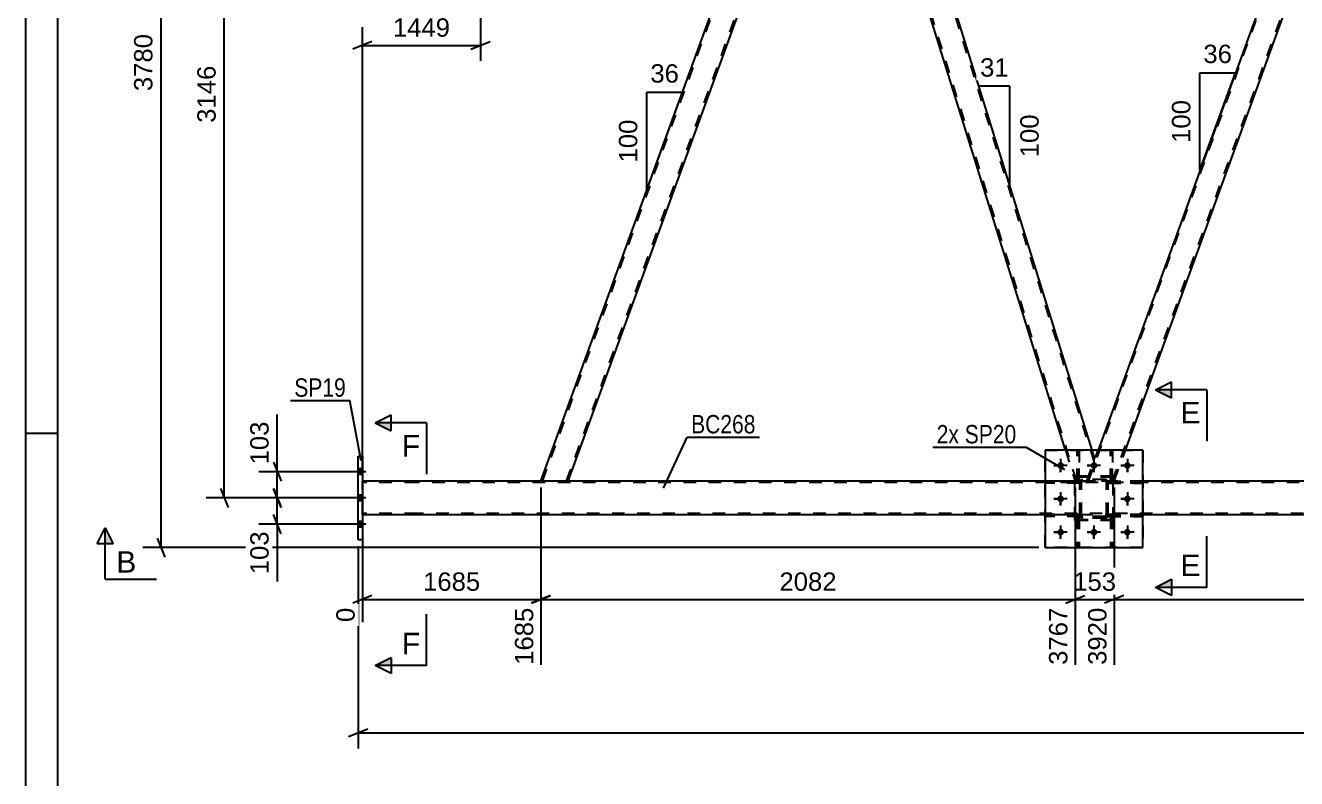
# Model space of a CAD drawing. Header units: millimetres. Extents: x -111 to 730, y -414 to 180.
# Drawn here: x -110.5 to 87.7, y -169.6 to -52.2 of the extents above; entities that cross this region are included whole.
import ezdxf

# ---------------------------------------------------------------- set-up
doc = ezdxf.new("R2010")
doc.units = ezdxf.units.MM
doc.linetypes.add('DXK_LINE_DOT2', pattern=[3.9198, 1.9599, -1.9599])
doc.linetypes.add('DXK_LINE_DOT3', pattern=[5.9187, 2.979, -0.9799, 0.9799, -0.9799])
doc.styles.add('Arial', font='ARIAL.TTF', dxfattribs={"height": 0.2})
doc.styles.add('Arial Narrow', font='ARIALN.TTF', dxfattribs={"height": 0.2})

# ---------------------------------------------------------------- blocks, each defined once
blk = doc.blocks.new('Unknown-717263172-1117')
at = {"color": 5, "linetype": 'Continuous'}
for p, q in [((-110.5, 180.17), (-110.5, -413.83)), ((-105.5, 175.17), (-105.5, -408.83)), ((-105.5, -115.83), (-110.5, -115.83))]:
    blk.add_line(p, q, dxfattribs=at)
blk = doc.blocks.new('Part-717263172-3000 - 2963')
at = {"color": 2, "linetype": 'Continuous'}
for p, q in [((-30.11, -123.22), (14.01, -2)), ((14.01, -2), (18.26, -2)), ((-25.86, -123.22), (16.72, -6.25))]:
    blk.add_line(p, q, dxfattribs=at)
at = {"color": 7, "linetype": 'DXK_LINE_DOT2'}
for p, q in [((-29.86, -123.22), (14.26, -2)), ((-26.11, -123.22), (18.01, -2)), ((14.26, -2), (14.28, -2)), ((16.72, -6.25), (18.26, -2)), ((-25.86, -123.22), (-30.11, -123.22))]:
    blk.add_line(p, q, dxfattribs=at)
blk = doc.blocks.new('Part-717263172-3149 - 2963')
at = {"color": 7, "linetype": 'DXK_LINE_DOT2'}
for p, q in [((53.93, -123.23), (48.53, -123.23)), ((48.53, -123.23), (48.53, -123.55)), ((53.93, -123.55), (48.53, -123.55)), ((53.33, -123.55), (53.33, -123.23)), ((53.93, -123.55), (53.93, -123.23))]:
    blk.add_line(p, q, dxfattribs=at)
blk = doc.blocks.new('Part-717263172-3137 - 2963')
at = {"color": 7, "linetype": 'DXK_LINE_DOT2'}
for p, q in [((53.93, -123.48), (53.96, -123.29)), ((53.96, -123.29), (53.93, -123.48)), ((53.93, -128.52), (53.93, -123.48)), ((54.17, -123.48), (54.18, -123.38)), ((54.17, -128.52), (54.17, -123.48)), ((54.18, -123.38), (54.24, -123.31)), ((54.22, -123.03), (54.41, -123)), ((54.41, -123), (54.22, -123.03)), ((54.24, -123.31), (54.31, -123.25)), ((54.31, -123.25), (54.41, -123.24)), ((57.85, -123), (54.41, -123)), ((54.41, -123.24), (57.85, -123.24)), ((57.85, -123), (58.03, -123.03)), ((58.03, -123.03), (57.85, -123)), ((57.85, -123.24), (57.94, -123.25)), ((57.94, -123.25), (58.02, -123.31)), ((58.02, -123.31), (58.07, -123.38)), ((58.07, -123.38), (58.09, -123.48)), ((58.09, -128.52), (58.09, -123.48)), ((58.29, -123.29), (58.33, -123.48)), ((58.33, -123.48), (58.29, -123.29)), ((58.33, -128.52), (58.33, -123.48)), ((53.96, -128.7), (53.93, -128.52)), ((53.93, -128.52), (53.96, -128.7)), ((54.18, -128.61), (54.17, -128.52)), ((54.24, -128.69), (54.18, -128.61)), ((54.31, -128.74), (54.24, -128.69)), ((54.41, -128.76), (54.31, -128.74)), ((57.85, -128.76), (54.41, -128.76)), ((57.94, -128.74), (57.85, -128.76)), ((58.02, -128.69), (57.94, -128.74)), ((58.07, -128.61), (58.02, -128.69)), ((58.09, -128.52), (58.07, -128.61)), ((58.33, -128.52), (58.29, -128.7)), ((58.29, -128.7), (58.33, -128.52)), ((54.41, -129), (54.22, -128.96)), ((54.22, -128.96), (54.41, -129)), ((57.85, -129), (54.41, -129)), ((58.03, -128.96), (57.85, -129)), ((57.85, -129), (58.03, -128.96))]:
    blk.add_line(p, q, dxfattribs=at)
at = {"color": 7, "linetype": 'DXK_LINE_DOT3'}
blk.add_line((56.13, -126), (56.13, -126), dxfattribs=at)
at = {"color": 7, "linetype": 'DXK_LINE_DOT2'}
for centre, start, end in [((54.41, -123.48), 112.5, 157.5), ((54.41, -123.48), 112.5, 157.5), ((57.85, -123.48), 22.5, 67.5), ((57.85, -123.48), 22.5, 67.5), ((54.41, -128.52), 202.5, 247.5), ((54.41, -128.52), 202.5, 247.5), ((57.85, -128.52), 292.5, 337.5), ((57.85, -128.52), 292.5, 337.5)]:
    blk.add_arc(centre, 0.48, start, end, dxfattribs=at)
blk = doc.blocks.new('Part-717263172-3020 - 2963')
at = {"color": 7, "linetype": 'DXK_LINE_DOT2'}
for p, q in [((55.28, -123.22), (99.4, -2)), ((59.02, -123.22), (103.14, -2)), ((99.4, -2), (99.42, -2)), ((103.4, -2), (101.85, -6.25)), ((55.02, -123.22), (56.78, -118.4)), ((59.28, -123.22), (61.03, -118.4)), ((59.28, -123.22), (55.02, -123.22))]:
    blk.add_line(p, q, dxfattribs=at)
at = {"color": 2, "linetype": 'Continuous'}
for p, q in [((99.14, -2), (56.78, -118.4)), ((103.4, -2), (99.14, -2)), ((61.03, -118.4), (101.85, -6.25))]:
    blk.add_line(p, q, dxfattribs=at)
blk = doc.blocks.new('Part-717263172-3025 - 2963')
at = {"color": 2, "linetype": 'Continuous'}
for p, q in [((18.26, -2), (16.72, -6.25)), ((19.58, -2), (18.26, -2)), ((55.86, -118.4), (19.58, -2)), ((51.67, -118.4), (16.72, -6.25))]:
    blk.add_line(p, q, dxfattribs=at)
at = {"color": 7, "linetype": 'DXK_LINE_DOT2'}
for p, q in [((56.15, -120.12), (19.33, -2)), ((53.43, -123.22), (16.85, -5.88)), ((51.67, -118.4), (53.18, -123.22)), ((56.28, -119.75), (55.86, -118.4)), ((55.02, -123.22), (56.28, -119.75)), ((53.18, -123.22), (55.02, -123.22))]:
    blk.add_line(p, q, dxfattribs=at)
blk = doc.blocks.new('Part-717263172-3135 - 2963')
at = {"color": 7, "linetype": 'DXK_LINE_DOT2'}
for p, q in [((58.68, -128.76), (59, -128.76)), ((58.68, -128.76), (58.68, -133.59)), ((59, -128.76), (59, -133.59)), ((58.68, -129.36), (59, -129.36)), ((59, -133.59), (58.68, -133.59))]:
    blk.add_line(p, q, dxfattribs=at)
blk = doc.blocks.new('Part-717263172-3089 - 2963')
at = {"color": 7, "linetype": 'DXK_LINE_DOT2'}
for p, q in [((48.53, -133.6), (48.53, -118.4)), ((48.53, -118.4), (63.73, -118.4)), ((63.73, -118.4), (63.73, -133.6)), ((63.73, -133.6), (48.53, -133.6))]:
    blk.add_line(p, q, dxfattribs=at)
blk = doc.blocks.new('Part-717263172-3105 - 2963')
at = {"color": 7, "linetype": 'DXK_LINE_DOT2'}
for p, q in [((53.48, -128.76), (53.8, -128.76)), ((53.48, -128.76), (53.48, -133.59)), ((53.8, -128.76), (53.8, -133.59)), ((53.48, -129.36), (53.8, -129.36)), ((53.8, -133.59), (53.48, -133.59))]:
    blk.add_line(p, q, dxfattribs=at)
blk = doc.blocks.new('Part-717263172-3147 - 2963')
at = {"color": 7, "linetype": 'DXK_LINE_DOT2'}
for p, q in [((63.73, -123.23), (58.33, -123.23)), ((58.33, -123.23), (58.33, -123.55)), ((58.33, -123.55), (63.73, -123.55)), ((58.93, -123.55), (58.93, -123.23)), ((63.73, -123.55), (63.73, -123.23))]:
    blk.add_line(p, q, dxfattribs=at)
blk = doc.blocks.new('Part-717263172-3094 - 2963')
at = {"color": 2, "linetype": 'Continuous'}
for p, q in [((-58.6, -132.36), (-58.6, -119.36)), ((-58.6, -119.36), (-57.96, -119.36)), ((-57.96, -119.36), (-57.96, -132.36)), ((-57.96, -132.36), (-58.6, -132.36))]:
    blk.add_line(p, q, dxfattribs=at)
blk = doc.blocks.new('Part-717263172-3133 - 2963')
at = {"color": 7, "linetype": 'DXK_LINE_DOT2'}
for p, q in [((58.68, -123.24), (58.68, -118.39)), ((58.68, -118.39), (59, -118.39)), ((59, -118.39), (59, -123.24)), ((58.68, -122.64), (59, -122.64)), ((59, -123.24), (58.68, -123.24))]:
    blk.add_line(p, q, dxfattribs=at)
blk = doc.blocks.new('Part-717263172-3138 - 2963')
at = {"color": 7, "linetype": 'DXK_LINE_DOT2'}
for p, q in [((59.13, -122.46), (53.13, -122.46)), ((53.13, -129.26), (53.13, -122.46)), ((59.13, -129.26), (59.13, -122.46)), ((59.13, -129.26), (53.13, -129.26))]:
    blk.add_line(p, q, dxfattribs=at)
blk = doc.blocks.new('Part-717263172-3146 - 2963')
at = {"color": 7, "linetype": 'DXK_LINE_DOT2'}
for p, q in [((53.93, -123.48), (53.96, -123.29)), ((53.96, -123.29), (53.93, -123.48)), ((53.93, -128.52), (53.93, -123.48)), ((54.17, -123.48), (54.18, -123.38)), ((54.17, -128.52), (54.17, -123.48)), ((54.18, -123.38), (54.24, -123.31)), ((54.22, -123.03), (54.41, -123)), ((54.41, -123), (54.22, -123.03)), ((54.24, -123.31), (54.31, -123.25)), ((54.31, -123.25), (54.41, -123.24)), ((57.85, -123), (54.41, -123)), ((54.41, -123.24), (57.85, -123.24)), ((57.85, -123), (58.03, -123.03)), ((58.03, -123.03), (57.85, -123)), ((57.85, -123.24), (57.94, -123.25)), ((57.94, -123.25), (58.02, -123.31)), ((58.02, -123.31), (58.07, -123.38)), ((58.07, -123.38), (58.09, -123.48)), ((58.09, -128.52), (58.09, -123.48)), ((58.29, -123.29), (58.33, -123.48)), ((58.33, -123.48), (58.29, -123.29)), ((58.33, -128.52), (58.33, -123.48)), ((53.96, -128.7), (53.93, -128.52)), ((53.93, -128.52), (53.96, -128.7)), ((54.18, -128.61), (54.17, -128.52)), ((54.24, -128.69), (54.18, -128.61)), ((54.31, -128.74), (54.24, -128.69)), ((54.41, -128.76), (54.31, -128.74)), ((57.85, -128.76), (54.41, -128.76)), ((57.94, -128.74), (57.85, -128.76)), ((58.02, -128.69), (57.94, -128.74)), ((58.07, -128.61), (58.02, -128.69)), ((58.09, -128.52), (58.07, -128.61)), ((58.33, -128.52), (58.29, -128.7)), ((58.29, -128.7), (58.33, -128.52)), ((54.41, -129), (54.22, -128.96)), ((54.22, -128.96), (54.41, -129)), ((57.85, -129), (54.41, -129)), ((58.03, -128.96), (57.85, -129)), ((57.85, -129), (58.03, -128.96))]:
    blk.add_line(p, q, dxfattribs=at)
at = {"color": 7, "linetype": 'DXK_LINE_DOT3'}
blk.add_line((56.13, -126), (56.13, -126), dxfattribs=at)
at = {"color": 7, "linetype": 'DXK_LINE_DOT2'}
for centre, start, end in [((54.41, -123.48), 112.5, 157.5), ((54.41, -123.48), 112.5, 157.5), ((57.85, -123.48), 22.5, 67.5), ((57.85, -123.48), 22.5, 67.5), ((54.41, -128.52), 202.5, 247.5), ((54.41, -128.52), 202.5, 247.5), ((57.85, -128.52), 292.5, 337.5), ((57.85, -128.52), 292.5, 337.5)]:
    blk.add_arc(centre, 0.48, start, end, dxfattribs=at)
blk = doc.blocks.new('Part-717263172-3148 - 2963')
at = {"color": 7, "linetype": 'DXK_LINE_DOT2'}
for p, q in [((63.73, -128.43), (58.33, -128.43)), ((58.33, -128.43), (58.33, -128.75)), ((58.33, -128.75), (63.73, -128.75)), ((58.93, -128.75), (58.93, -128.43)), ((63.73, -128.75), (63.73, -128.43))]:
    blk.add_line(p, q, dxfattribs=at)
blk = doc.blocks.new('Part-717263172-3150 - 2963')
at = {"color": 7, "linetype": 'DXK_LINE_DOT2'}
for p, q in [((53.93, -128.43), (48.53, -128.43)), ((48.53, -128.43), (48.53, -128.75)), ((53.93, -128.75), (48.53, -128.75)), ((53.33, -128.75), (53.33, -128.43)), ((53.93, -128.75), (53.93, -128.43))]:
    blk.add_line(p, q, dxfattribs=at)
blk = doc.blocks.new('Part-717263172-3152 - 2963')
at = {"color": 2, "linetype": 'Continuous'}
for p, q in [((53.48, -118.4), (53.48, -118.39)), ((53.8, -118.39), (53.48, -118.39)), ((53.8, -118.4), (53.8, -118.39))]:
    blk.add_line(p, q, dxfattribs=at)
at = {"color": 7, "linetype": 'DXK_LINE_DOT2'}
for p, q in [((53.48, -123.24), (53.48, -118.4)), ((53.8, -123.24), (53.8, -118.4)), ((53.48, -122.64), (53.8, -122.64)), ((53.8, -123.24), (53.48, -123.24))]:
    blk.add_line(p, q, dxfattribs=at)
blk = doc.blocks.new('Part-717263172-3154 - 2963')
at = {"color": 7, "linetype": 'DXK_LINE_DOT2'}
for p, q in [((53.8, -128.76), (53.48, -128.76)), ((53.48, -128.76), (53.48, -133.59)), ((53.8, -128.76), (53.8, -133.59)), ((53.48, -129.36), (53.8, -129.36)), ((53.48, -133.59), (53.8, -133.59))]:
    blk.add_line(p, q, dxfattribs=at)
blk = doc.blocks.new('Part-717263172-3167 - 2963')
at = {"color": 7, "linetype": 'DXK_LINE_DOT2'}
for p, q in [((53.48, -123.24), (53.48, -118.39)), ((53.48, -118.39), (53.8, -118.39)), ((53.8, -118.39), (53.8, -123.24)), ((53.48, -122.64), (53.8, -122.64)), ((53.8, -123.24), (53.48, -123.24))]:
    blk.add_line(p, q, dxfattribs=at)
blk = doc.blocks.new('Part-717263172-3268 - 2963')
at = {"color": 2, "linetype": 'Continuous'}
for p, q in [((48.53, -118.4), (48.53, -133.6)), ((63.73, -118.4), (48.53, -118.4)), ((63.73, -133.6), (63.73, -118.4)), ((48.53, -133.6), (63.73, -133.6))]:
    blk.add_line(p, q, dxfattribs=at)
blk = doc.blocks.new('Part-717263172-3274 - 2963')
at = {"color": 7, "linetype": 'DXK_LINE_DOT2'}
for p, q in [((58.33, -123.55), (58.33, -123.23)), ((58.33, -123.23), (63.73, -123.23)), ((63.73, -123.55), (58.33, -123.55)), ((58.93, -123.55), (58.93, -123.23)), ((63.73, -123.23), (63.73, -123.55))]:
    blk.add_line(p, q, dxfattribs=at)
blk = doc.blocks.new('Bolt-717263172-3337 - 2963')
at = {"linetype": 'Continuous'}
for points in [[(51.45, -120.8, -1), (50.41, -120.8, -1)], [(56.65, -120.8, -1), (55.61, -120.8, -1)], [(61.85, -120.8, -1), (60.81, -120.8, -1)], [(51.45, -126, -1), (50.41, -126, -1)], [(61.85, -126, -1), (60.81, -126, -1)], [(51.45, -131.2, -1), (50.41, -131.2, -1)], [(56.65, -131.2, -1), (55.61, -131.2, -1)], [(61.85, -131.2, -1), (60.81, -131.2, -1)]]:
    blk.add_hatch(color=1, dxfattribs=at).paths.add_polyline_path(points)
at = {"color": 1, "linetype": 'Continuous'}
for p, q in [((51.97, -120.8), (49.89, -120.8)), ((50.93, -119.76), (50.93, -121.84)), ((57.17, -120.8), (55.09, -120.8)), ((56.13, -119.76), (56.13, -121.84)), ((62.37, -120.8), (60.29, -120.8)), ((61.33, -119.76), (61.33, -121.84)), ((51.97, -126), (49.89, -126)), ((50.93, -124.96), (50.93, -127.04)), ((62.37, -126), (60.29, -126)), ((61.33, -124.96), (61.33, -127.04)), ((50.93, -130.16), (50.93, -132.24)), ((56.13, -130.16), (56.13, -132.24)), ((61.33, -130.16), (61.33, -132.24)), ((51.97, -131.2), (49.89, -131.2)), ((57.17, -131.2), (55.09, -131.2)), ((62.37, -131.2), (60.29, -131.2))]:
    blk.add_line(p, q, dxfattribs=at)
blk = doc.blocks.new('Part-717263172-3341 - 2963')
at = {"color": 7, "linetype": 'DXK_LINE_DOT2'}
for p, q in [((59.13, -122.59), (53.13, -122.59)), ((53.13, -129.39), (53.13, -122.59)), ((59.13, -129.39), (59.13, -122.59)), ((59.13, -129.39), (53.13, -129.39))]:
    blk.add_line(p, q, dxfattribs=at)
blk = doc.blocks.new('Part-717263172-3346 - 2963')
at = {"color": 2, "linetype": 'Continuous'}
for p, q in [((-49.44, -123.22), (-57.96, -123.22)), ((48.53, -123.22), (-49.34, -123.22)), ((218.79, -123.22), (63.73, -123.22)), ((-49.44, -128.5), (-57.96, -128.5)), ((48.53, -128.5), (-49.34, -128.5)), ((218.79, -128.5), (63.73, -128.5))]:
    blk.add_line(p, q, dxfattribs=at)
at = {"color": 7, "linetype": 'DXK_LINE_DOT2'}
for p, q in [((-57.96, -128.5), (-57.96, -123.22)), ((-49.44, -123.46), (-57.96, -123.46)), ((617.32, -123.46), (-49.34, -123.46)), ((63.73, -123.22), (48.53, -123.22)), ((-49.44, -128.26), (-57.96, -128.26)), ((617.95, -128.26), (-49.34, -128.26)), ((63.73, -128.5), (48.53, -128.5))]:
    blk.add_line(p, q, dxfattribs=at)
blk = doc.blocks.new('Part-717263172-3377 - 2963')
at = {"color": 7, "linetype": 'DXK_LINE_DOT2'}
for p, q in [((58.33, -128.75), (58.33, -128.43)), ((58.33, -128.43), (63.73, -128.43)), ((63.73, -128.75), (58.33, -128.75)), ((58.93, -128.75), (58.93, -128.43)), ((63.73, -128.43), (63.73, -128.75))]:
    blk.add_line(p, q, dxfattribs=at)
blk = doc.blocks.new('Part-717263172-3378 - 2963')
at = {"color": 7, "linetype": 'DXK_LINE_DOT2'}
for p, q in [((53.93, -123.23), (48.53, -123.23)), ((48.53, -123.55), (48.53, -123.23)), ((53.93, -123.55), (48.53, -123.55)), ((53.33, -123.55), (53.33, -123.23)), ((53.93, -123.23), (53.93, -123.55))]:
    blk.add_line(p, q, dxfattribs=at)
blk = doc.blocks.new('Part-717263172-3379 - 2963')
at = {"color": 7, "linetype": 'DXK_LINE_DOT2'}
for p, q in [((53.93, -128.43), (48.53, -128.43)), ((48.53, -128.75), (48.53, -128.43)), ((53.93, -128.75), (48.53, -128.75)), ((53.33, -128.75), (53.33, -128.43)), ((53.93, -128.43), (53.93, -128.75))]:
    blk.add_line(p, q, dxfattribs=at)
blk = doc.blocks.new('Part-717263172-3380 - 2963')
at = {"color": 2, "linetype": 'Continuous'}
for p, q in [((58.68, -118.4), (58.68, -118.39)), ((59, -118.39), (58.68, -118.39)), ((59, -118.4), (59, -118.39))]:
    blk.add_line(p, q, dxfattribs=at)
at = {"color": 7, "linetype": 'DXK_LINE_DOT2'}
for p, q in [((58.68, -123.24), (58.68, -118.4)), ((59, -123.24), (59, -118.4)), ((58.68, -122.64), (59, -122.64)), ((59, -123.24), (58.68, -123.24))]:
    blk.add_line(p, q, dxfattribs=at)
blk = doc.blocks.new('Part-717263172-3382 - 2963')
at = {"color": 7, "linetype": 'DXK_LINE_DOT2'}
for p, q in [((59, -128.76), (58.68, -128.76)), ((58.68, -128.76), (58.68, -133.59)), ((59, -128.76), (59, -133.59)), ((58.68, -129.36), (59, -129.36)), ((58.68, -133.59), (59, -133.59))]:
    blk.add_line(p, q, dxfattribs=at)
blk = doc.blocks.new('Bolt-717263172-3385 - 2963')
at = {"color": 1, "linetype": 'Continuous'}
for p, q in [((49.89, -120.8), (50.58, -120.8)), ((50.93, -119.76), (50.93, -120.45)), ((51.97, -120.8), (51.27, -120.8)), ((55.09, -120.8), (55.78, -120.8)), ((56.13, -119.76), (56.13, -120.45)), ((57.17, -120.8), (56.47, -120.8)), ((60.29, -120.8), (60.98, -120.8)), ((61.33, -119.76), (61.33, -120.45)), ((62.37, -120.8), (61.67, -120.8)), ((50.93, -121.84), (50.93, -121.14)), ((56.13, -121.84), (56.13, -121.14)), ((61.33, -121.84), (61.33, -121.14)), ((49.89, -126), (50.58, -126)), ((50.93, -124.96), (50.93, -125.65)), ((50.93, -127.04), (50.93, -126.34)), ((51.97, -126), (51.27, -126)), ((60.29, -126), (60.98, -126)), ((61.33, -124.96), (61.33, -125.65)), ((61.33, -127.04), (61.33, -126.34)), ((62.37, -126), (61.67, -126)), ((50.93, -130.16), (50.93, -130.85)), ((56.13, -130.16), (56.13, -130.85)), ((61.33, -130.16), (61.33, -130.85)), ((49.89, -131.2), (50.58, -131.2)), ((50.93, -132.24), (50.93, -131.54)), ((51.97, -131.2), (51.27, -131.2)), ((55.09, -131.2), (55.78, -131.2)), ((56.13, -132.24), (56.13, -131.54)), ((57.17, -131.2), (56.47, -131.2)), ((60.29, -131.2), (60.98, -131.2)), ((61.33, -132.24), (61.33, -131.54)), ((62.37, -131.2), (61.67, -131.2))]:
    blk.add_line(p, q, dxfattribs=at)
blk = doc.blocks.new('Bolt-717263172-3386 - 2963')
at = {"linetype": 'Continuous'}
for points in [[(-57.96, -122.2), (-57.96, -121.32), (-58.6, -121.32), (-58.6, -122.2)], [(-57.96, -122.2), (-57.96, -121.32), (-58.6, -121.32), (-58.6, -122.2)], [(-57.96, -122.2), (-57.96, -121.32), (-58.6, -121.32), (-58.6, -122.2)], [(-57.96, -126.3), (-57.96, -125.42), (-58.6, -125.42), (-58.6, -126.3)], [(-57.96, -126.3), (-57.96, -125.42), (-58.6, -125.42), (-58.6, -126.3)], [(-57.96, -130.4), (-57.96, -129.52), (-58.6, -129.52), (-58.6, -130.4)], [(-57.96, -130.4), (-57.96, -129.52), (-58.6, -129.52), (-58.6, -130.4)], [(-57.96, -130.4), (-57.96, -129.52), (-58.6, -129.52), (-58.6, -130.4)]]:
    blk.add_hatch(color=1, dxfattribs=at).paths.add_polyline_path(points)
at = {"color": 1, "linetype": 'Continuous'}
for p, q in [((-57.44, -121.76), (-60.76, -121.76)), ((-57.44, -121.76), (-60.76, -121.76)), ((-57.44, -121.76), (-60.76, -121.76)), ((-57.96, -121.32), (-58.6, -121.32)), ((-57.96, -121.32), (-58.6, -121.32)), ((-57.96, -121.32), (-58.6, -121.32)), ((-57.96, -122.2), (-58.6, -122.2)), ((-57.96, -122.2), (-58.6, -122.2)), ((-57.96, -122.2), (-58.6, -122.2)), ((-57.44, -125.86), (-60.76, -125.86)), ((-57.44, -125.86), (-60.76, -125.86)), ((-57.96, -125.42), (-58.6, -125.42)), ((-57.96, -125.42), (-58.6, -125.42)), ((-57.96, -126.3), (-58.6, -126.3)), ((-57.96, -126.3), (-58.6, -126.3)), ((-57.44, -129.96), (-60.76, -129.96)), ((-57.44, -129.96), (-60.76, -129.96)), ((-57.44, -129.96), (-60.76, -129.96)), ((-57.96, -129.52), (-58.6, -129.52)), ((-57.96, -129.52), (-58.6, -129.52)), ((-57.96, -129.52), (-58.6, -129.52)), ((-57.96, -130.4), (-58.6, -130.4)), ((-57.96, -130.4), (-58.6, -130.4)), ((-57.96, -130.4), (-58.6, -130.4))]:
    blk.add_line(p, q, dxfattribs=at)
blk = doc.blocks.new('StraightDimension-717263172-3912 - 2963')
at = {"color": 7, "linetype": 'Continuous'}
for p, q in [((-39.54, -3), (-39.54, -57.71)), ((-57.96, -122.22), (-57.96, -52.46)), ((-56.46, -54.71), (-59.46, -55.91)), ((-57.96, -55.31), (-39.54, -55.31)), ((-41.04, -55.91), (-38.04, -54.71))]:
    blk.add_line(p, q, dxfattribs=at)
at = {"color": 0}
blk.add_wipeout([(-43.71, -54.56), (-43.71, -50.36), (-53.8, -50.36), (-53.8, -54.56)], dxfattribs=at)
at = {"color": 3, "style": 'Arial'}
blk.add_text('1449', height=2.865, dxfattribs=at).set_placement((-53.2, -53.96))
blk = doc.blocks.new('AngleDimension-717263172-15299 - 2963')
at = {"color": 7, "linetype": 'Continuous'}
for p, q in [((-13.59, -62.61), (-8.05, -62.61)), ((-13.59, -77.83), (-8.05, -62.61)), ((-13.59, -77.83), (-13.59, -62.61)), ((-10.22, -68.56), (-8.05, -62.61))]:
    blk.add_line(p, q, dxfattribs=at)
at = {"color": 0}
for points in [[(-8, -61.71), (-8, -57.51), (-13.65, -57.51), (-13.65, -61.71)], [(-14.49, -66.29), (-18.69, -66.29), (-18.69, -74.16), (-14.49, -74.16)]]:
    blk.add_wipeout(points, dxfattribs=at)
at = {"color": 3, "style": 'Arial'}
blk.add_text('36', height=2.865, dxfattribs=at).set_placement((-13.05, -61.11))
blk.add_text('100', height=2.865, rotation=90.0002, dxfattribs=at).set_placement((-15.09, -73.56))
blk = doc.blocks.new('StraightDimension-717263172-4722 - 2963')
at = {"color": 7, "linetype": 'Continuous'}
for p, q in [((59.28, -124.22), (59.28, -151.87)), ((138.31, -124.22), (138.31, -151.87)), ((60.78, -141.08), (57.78, -142.28)), ((59.28, -141.68), (138.31, -141.68)), ((136.81, -142.28), (139.81, -141.08))]:
    blk.add_line(p, q, dxfattribs=at)
at = {"color": 0}
blk.add_wipeout([(103.84, -140.93), (103.84, -136.73), (93.75, -136.73), (93.75, -140.93)], dxfattribs=at)
at = {"color": 0, "linetype": 'Continuous'}
blk.add_wipeout([(137.71, -142.38), (133.51, -142.38), (133.51, -152.47), (137.71, -152.47)], dxfattribs=at)
at = {"color": 3, "style": 'Arial'}
blk.add_text('1976', height=2.865, dxfattribs=at).set_placement((94.35, -140.33))
at = {"color": 3, "linetype": 'Continuous', "style": 'Arial'}
blk.add_text('5895', height=2.865, rotation=90.0002, dxfattribs=at).set_placement((137.11, -151.87))
blk = doc.blocks.new('StraightDimension-717263172-4309 - 2963')
at = {"color": 7, "linetype": 'Continuous'}
for p, q in [((-58.6, -133.36), (-58.6, -164.89)), ((-57.1, -161.89), (-60.1, -163.09)), ((-58.6, -162.49), (670.27, -162.49))]:
    blk.add_line(p, q, dxfattribs=at)
blk = doc.blocks.new('StraightDimension-717263172-4744 - 2963')
at = {"color": 7, "linetype": 'Continuous'}
for p, q in [((53.18, -124.22), (53.18, -151.87)), ((59.28, -124.22), (59.28, -151.87)), ((51.68, -142.28), (54.68, -141.08)), ((53.18, -141.68), (59.28, -141.68)), ((60.78, -141.08), (57.78, -142.28))]:
    blk.add_line(p, q, dxfattribs=at)
at = {"color": 0}
blk.add_wipeout([(60.16, -140.93), (60.16, -136.73), (52.29, -136.73), (52.29, -140.93)], dxfattribs=at)
at = {"color": 0, "linetype": 'Continuous'}
blk.add_wipeout([(58.68, -142.38), (54.48, -142.38), (54.48, -152.47), (58.68, -152.47)], dxfattribs=at)
at = {"color": 3, "style": 'Arial'}
blk.add_text('153', height=2.865, dxfattribs=at).set_placement((52.89, -140.33))
at = {"color": 3, "linetype": 'Continuous', "style": 'Arial'}
blk.add_text('3920', height=2.865, rotation=90.0002, dxfattribs=at).set_placement((58.08, -151.87))
blk = doc.blocks.new('StraightDimension-717263172-3498 - 2963')
at = {"color": 7, "linetype": 'Continuous'}
for p, q in [((-78.89, -1.5), (-80.09, 1.5)), ((-41.18, 0), (-82.34, 0)), ((-79.49, -125.86), (-79.49, 0)), ((-80.09, -124.36), (-78.89, -127.36)), ((-59.6, -125.86), (-82.34, -125.86))]:
    blk.add_line(p, q, dxfattribs=at)
at = {"color": 0}
blk.add_wipeout([(-80.24, -57.88), (-84.44, -57.88), (-84.44, -67.98), (-80.24, -67.98)], dxfattribs=at)
at = {"color": 3, "style": 'Arial'}
blk.add_text('3146', height=2.865, rotation=90.0002, dxfattribs=at).set_placement((-80.84, -67.38))
blk = doc.blocks.new('StraightDimension-717263172-3764 - 2963')
at = {"color": 7, "linetype": 'Continuous'}
for p, q in [((-88.75, 16.1), (-89.95, 19.1)), ((-36.76, 17.6), (-92.2, 17.6)), ((-89.35, -133.6), (-89.35, 17.6)), ((-89.95, -132.1), (-88.75, -135.1)), ((47.53, -133.6), (-92.2, -133.6))]:
    blk.add_line(p, q, dxfattribs=at)
at = {"color": 0}
blk.add_wipeout([(-90.1, -52.95), (-94.3, -52.95), (-94.3, -63.04), (-90.1, -63.04)], dxfattribs=at)
at = {"color": 3, "style": 'Arial'}
blk.add_text('3780', height=2.865, rotation=90.0002, dxfattribs=at).set_placement((-90.7, -62.44))
blk = doc.blocks.new('StraightDimension-717263172-3845 - 2963')
at = {"color": 7, "linetype": 'Continuous'}
for p, q in [((-71.83, -124.36), (-70.63, -127.36)), ((-59.28, -125.86), (-74.08, -125.86)), ((-71.23, -129.96), (-71.23, -125.86)), ((-70.63, -131.46), (-71.83, -128.46)), ((-59.6, -129.96), (-74.08, -129.96))]:
    blk.add_line(p, q, dxfattribs=at)
at = {"color": 0}
blk.add_wipeout([(-71.98, -130.48), (-76.18, -130.48), (-76.18, -138.35), (-71.98, -138.35)], dxfattribs=at)
at = {"color": 7, "linetype": 'Continuous'}
blk.add_line((-71.23, -129.96), (-71.23, -138.88), dxfattribs=at)
blk.add_line((-71.23, -129.96), (-71.23, -138.88), dxfattribs=at)
at = {"color": 3, "style": 'Arial'}
blk.add_text('103', height=2.865, rotation=90.0002, dxfattribs=at).set_placement((-72.58, -137.75))
blk = doc.blocks.new('StraightDimension-717263172-3855 - 2963')
at = {"color": 7, "linetype": 'Continuous'}
for p, q in [((-71.83, -120.26), (-70.63, -123.26)), ((-59.6, -121.76), (-74.08, -121.76)), ((-71.23, -125.86), (-71.23, -121.76)), ((-70.63, -127.36), (-71.83, -124.36)), ((-59.28, -125.86), (-74.08, -125.86))]:
    blk.add_line(p, q, dxfattribs=at)
at = {"color": 0}
blk.add_wipeout([(-71.98, -113.36), (-76.18, -113.36), (-76.18, -121.23), (-71.98, -121.23)], dxfattribs=at)
at = {"color": 7, "linetype": 'Continuous'}
blk.add_line((-71.23, -121.76), (-71.23, -112.84), dxfattribs=at)
blk.add_line((-71.23, -121.76), (-71.23, -112.84), dxfattribs=at)
at = {"color": 3, "style": 'Arial'}
blk.add_text('103', height=2.865, rotation=90.0002, dxfattribs=at).set_placement((-72.58, -120.63))
blk = doc.blocks.new('StraightDimension-717263172-4766 - 2963')
at = {"color": 7, "linetype": 'Continuous'}
for p, q in [((-30.11, -124.22), (-30.11, -151.87)), ((53.18, -124.22), (53.18, -151.87)), ((-28.61, -141.08), (-31.61, -142.28)), ((-30.11, -141.68), (53.18, -141.68)), ((51.68, -142.28), (54.68, -141.08))]:
    blk.add_line(p, q, dxfattribs=at)
at = {"color": 0}
blk.add_wipeout([(16.58, -140.93), (16.58, -136.73), (6.48, -136.73), (6.48, -140.93)], dxfattribs=at)
at = {"color": 0, "linetype": 'Continuous'}
blk.add_wipeout([(52.58, -142.38), (48.38, -142.38), (48.38, -152.47), (52.58, -152.47)], dxfattribs=at)
at = {"color": 3, "style": 'Arial'}
blk.add_text('2082', height=2.865, dxfattribs=at).set_placement((7.08, -140.33))
at = {"color": 3, "linetype": 'Continuous', "style": 'Arial'}
blk.add_text('3767', height=2.865, rotation=90.0002, dxfattribs=at).set_placement((51.98, -151.87))
blk = doc.blocks.new('StraightDimension-717263172-4781 - 2963')
at = {"color": 7, "linetype": 'Continuous'}
for p, q in [((-30.11, -124.22), (-30.11, -151.87)), ((-57.96, -129.5), (-57.96, -145.2)), ((-56.46, -141.08), (-59.46, -142.28)), ((-57.96, -141.68), (-30.11, -141.68)), ((-31.61, -142.28), (-28.61, -141.08))]:
    blk.add_line(p, q, dxfattribs=at)
at = {"color": 0}
blk.add_wipeout([(-38.99, -140.93), (-38.99, -136.73), (-49.09, -136.73), (-49.09, -140.93)], dxfattribs=at)
at = {"color": 0, "linetype": 'Continuous'}
for points in [[(-58.56, -142.38), (-62.76, -142.38), (-62.76, -145.8), (-58.56, -145.8)], [(-30.71, -142.38), (-34.91, -142.38), (-34.91, -152.47), (-30.71, -152.47)]]:
    blk.add_wipeout(points, dxfattribs=at)
at = {"color": 3, "style": 'Arial'}
blk.add_text('1685', height=2.865, dxfattribs=at).set_placement((-48.49, -140.33))
at = {"color": 3, "linetype": 'Continuous', "style": 'Arial'}
for s, height, p in [('0', 2.87, (-59.16, -145.2)), ('1685', 2.865, (-31.31, -151.87))]:
    blk.add_text(s, height=height, rotation=90.0002, dxfattribs=at).set_placement(p)
blk = doc.blocks.new('AngleDimension-717263172-15313 - 2963')
at = {"color": 7, "linetype": 'Continuous'}
for p, q in [((43, -61.68), (38.18, -61.68)), ((43, -77.14), (38.18, -61.68)), ((43, -77.14), (43, -61.68)), ((43.39, -78.38), (43, -77.14))]:
    blk.add_line(p, q, dxfattribs=at)
at = {"color": 0}
for points in [[(43.42, -60.78), (43.42, -56.58), (37.77, -56.58), (37.77, -60.78)], [(48.1, -65.48), (43.9, -65.48), (43.9, -73.35), (48.1, -73.35)]]:
    blk.add_wipeout(points, dxfattribs=at)
at = {"color": 3, "style": 'Arial'}
blk.add_text('31', height=2.865, dxfattribs=at).set_placement((38.37, -60.18))
blk.add_text('100', height=2.865, rotation=90.0002, dxfattribs=at).set_placement((47.5, -72.75))
blk = doc.blocks.new('AngleDimension-717263172-15327 - 2963')
at = {"color": 7, "linetype": 'Continuous'}
for p, q in [((72.65, -59.57), (78.19, -59.57)), ((72.65, -74.79), (78.19, -59.57)), ((72.65, -74.79), (72.65, -59.57)), ((74.02, -71.02), (78.19, -59.57))]:
    blk.add_line(p, q, dxfattribs=at)
at = {"color": 0}
for points in [[(78.24, -58.67), (78.24, -54.47), (72.59, -54.47), (72.59, -58.67)], [(71.75, -63.24), (67.55, -63.24), (67.55, -71.11), (71.75, -71.11)]]:
    blk.add_wipeout(points, dxfattribs=at)
at = {"color": 3, "style": 'Arial'}
blk.add_text('36', height=2.865, dxfattribs=at).set_placement((73.19, -58.07))
blk.add_text('100', height=2.865, rotation=90.0002, dxfattribs=at).set_placement((71.15, -70.51))
blk = doc.blocks.new('MarkSet-717263172-4892 - 2963')
at = {"color": 30, "linetype": 'Continuous'}
blk.add_line((51.58, -121.45), (45.52, -117.95), dxfattribs=at)
at = {"color": 0}
blk.add_wipeout([(35.08, -117.35), (35.08, -114.35), (31.6, -114.35), (31.6, -117.35)], dxfattribs=at)
blk.add_wipeout([(35.08, -117.35), (35.08, -114.35), (31.6, -114.35), (31.6, -117.35)], dxfattribs=at)
blk.add_wipeout([(44.02, -117.35), (44.02, -114.35), (35.98, -114.35), (35.98, -117.35)], dxfattribs=at)
blk.add_wipeout([(44.02, -117.35), (44.02, -114.35), (35.98, -114.35), (35.98, -117.35)], dxfattribs=at)
at = {"color": 30, "linetype": 'Continuous'}
blk.add_line((31, -117.95), (45.52, -117.95), dxfattribs=at)
at = {"color": 3, "style": 'Arial Narrow'}
for s, p in [('2x', (31.6, -117.35)), ('SP20', (35.98, -117.35))]:
    blk.add_text(s, height=2.863, dxfattribs=at).set_placement(p)
blk = doc.blocks.new('Mark-717263172-3090 - 2963')
at = {"color": 0}
blk.add_wipeout([(-60.53, -110.08), (-60.53, -107.08), (-68.57, -107.08), (-68.57, -110.08)], dxfattribs=at)
blk.add_wipeout([(-60.53, -110.08), (-60.53, -107.08), (-68.57, -107.08), (-68.57, -110.08)], dxfattribs=at)
at = {"color": 30, "linetype": 'Continuous'}
for p in [(-69.17, -110.68), (-58.17, -120.07)]:
    blk.add_line(p, (-59.93, -110.68), dxfattribs=at)
at = {"color": 3, "style": 'Arial Narrow'}
blk.add_text('SP19', height=2.863, dxfattribs=at).set_placement((-68.57, -110.08))
blk = doc.blocks.new('SectionMark-717263172-4800 - 2963')
at = {"linetype": 'Continuous'}
for points in [[(-53.46, -114.15), (-53.46, -115.4), (-55.96, -114.15)], [(-53.46, -150.72), (-53.46, -151.97), (-55.96, -151.97)]]:
    blk.add_hatch(color=6, dxfattribs=at).paths.add_polyline_path(points)
at = {"color": 6, "linetype": 'Continuous'}
for p, q in [((-55.96, -114.15), (-53.46, -112.9)), ((-53.46, -115.4), (-53.46, -112.9)), ((-47.96, -114.15), (-55.96, -114.15)), ((-55.96, -114.15), (-53.46, -115.4)), ((-47.96, -114.15), (-47.96, -122.15)), ((-47.96, -151.97), (-47.96, -143.97)), ((-55.96, -151.97), (-53.46, -150.72)), ((-47.96, -151.97), (-55.96, -151.97)), ((-53.46, -153.22), (-55.96, -151.97)), ((-53.46, -150.72), (-53.46, -153.22))]:
    blk.add_line(p, q, dxfattribs=at)
at = {"color": 0, "linetype": 'Continuous'}
for points in [[(-48.96, -119.4), (-48.96, -115.9), (-51.81, -115.9), (-51.81, -119.4)], [(-48.96, -150.22), (-48.96, -146.72), (-51.81, -146.72), (-51.81, -150.22)]]:
    blk.add_wipeout(points, dxfattribs=at)
at = {"color": 3, "linetype": 'Continuous', "style": 'Arial'}
for p in [(-51.81, -119.4), (-51.81, -150.22)]:
    blk.add_text('F', height=3.34, dxfattribs=at).set_placement(p)
blk = doc.blocks.new('Mark-717263172-3342 - 2963')
at = {"color": 0}
blk.add_wipeout([(3.36, -115.79), (3.36, -112.79), (-6.69, -112.79), (-6.69, -115.79)], dxfattribs=at)
blk.add_wipeout([(3.36, -115.79), (3.36, -112.79), (-6.69, -112.79), (-6.69, -115.79)], dxfattribs=at)
at = {"color": 30, "linetype": 'Continuous'}
for p, q in [((-11.01, -124.31), (-7.29, -116.39)), ((-7.29, -116.39), (3.96, -116.39))]:
    blk.add_line(p, q, dxfattribs=at)
at = {"color": 3, "style": 'Arial Narrow'}
blk.add_text('BC268', height=2.863, dxfattribs=at).set_placement((-6.69, -115.79))
blk = doc.blocks.new('SectionMark-717263172-4804 - 2963')
at = {"linetype": 'Continuous'}
blk.add_hatch(color=6, dxfattribs=at).paths.add_polyline_path([(-96.83, -133), (-98.08, -133), (-98.08, -130.5)])
at = {"color": 6, "linetype": 'Continuous'}
for p, q in [((-99.33, -133), (-98.08, -130.5)), ((-98.08, -138.5), (-98.08, -130.5)), ((-98.08, -130.5), (-96.83, -133)), ((-96.83, -133), (-99.33, -133)), ((-98.08, -138.5), (-90.08, -138.5))]:
    blk.add_line(p, q, dxfattribs=at)
at = {"color": 0, "linetype": 'Continuous'}
blk.add_wipeout([(-93.22, -137.5), (-93.22, -134), (-96.33, -134), (-96.33, -137.5)], dxfattribs=at)
at = {"color": 3, "linetype": 'Continuous', "style": 'Arial'}
blk.add_text('B', height=3.34, dxfattribs=at).set_placement((-96.33, -137.5))
blk = doc.blocks.new('SectionMark-717263172-11349 - 2963')
at = {"linetype": 'Continuous'}
for points in [[(68.23, -108.99), (68.23, -110.24), (65.73, -108.99)], [(68.23, -138.54), (68.23, -139.79), (65.73, -139.79)]]:
    blk.add_hatch(color=6, dxfattribs=at).paths.add_polyline_path(points)
at = {"color": 6, "linetype": 'Continuous'}
for p, q in [((65.73, -108.99), (68.23, -107.74)), ((73.73, -108.99), (65.73, -108.99)), ((65.73, -108.99), (68.23, -110.24)), ((68.23, -110.24), (68.23, -107.74)), ((73.73, -108.99), (73.73, -116.99)), ((73.73, -139.79), (73.73, -131.79)), ((65.73, -139.79), (68.23, -138.54)), ((68.23, -138.54), (68.23, -141.04)), ((73.73, -139.79), (65.73, -139.79)), ((68.23, -141.04), (65.73, -139.79))]:
    blk.add_line(p, q, dxfattribs=at)
at = {"color": 0, "linetype": 'Continuous'}
for points in [[(72.73, -114.24), (72.73, -110.74), (69.62, -110.74), (69.62, -114.24)], [(72.73, -138.04), (72.73, -134.54), (69.62, -134.54), (69.62, -138.04)]]:
    blk.add_wipeout(points, dxfattribs=at)
at = {"color": 3, "linetype": 'Continuous', "style": 'Arial'}
for p in [(69.62, -114.24), (69.62, -138.04)]:
    blk.add_text('E', height=3.34, dxfattribs=at).set_placement(p)

msp = doc.modelspace()

# ---------------------------------------------------------------- block references
for name in ['Unknown-717263172-1117', 'Part-717263172-3000 - 2963', 'Part-717263172-3025 - 2963', 'Part-717263172-3020 - 2963', 'Part-717263172-3089 - 2963', 'Part-717263172-3268 - 2963', 'Part-717263172-3152 - 2963', 'Part-717263172-3167 - 2963', 'Part-717263172-3133 - 2963', 'Part-717263172-3380 - 2963', 'Part-717263172-3094 - 2963', 'Bolt-717263172-3337 - 2963', 'Bolt-717263172-3385 - 2963', 'Bolt-717263172-3386 - 2963', 'Part-717263172-3138 - 2963', 'Part-717263172-3341 - 2963', 'Part-717263172-3346 - 2963', 'Part-717263172-3149 - 2963', 'Part-717263172-3378 - 2963', 'Part-717263172-3137 - 2963', 'Part-717263172-3146 - 2963', 'Part-717263172-3147 - 2963', 'Part-717263172-3274 - 2963', 'Part-717263172-3150 - 2963', 'Part-717263172-3379 - 2963', 'Part-717263172-3105 - 2963', 'Part-717263172-3154 - 2963', 'Part-717263172-3148 - 2963', 'Part-717263172-3377 - 2963', 'Part-717263172-3135 - 2963', 'Part-717263172-3382 - 2963']:
    msp.add_blockref(name, (0, 0))

# ---------------------------------------------------------------- next in the draw order: block references
for name in ['StraightDimension-717263172-3912 - 2963', 'AngleDimension-717263172-15299 - 2963', 'StraightDimension-717263172-4722 - 2963']:
    msp.add_blockref(name, (0, 0))

# ---------------------------------------------------------------- next in the draw order: block references
msp.add_blockref('StraightDimension-717263172-4309 - 2963', (0, 0))

# ---------------------------------------------------------------- next in the draw order: block references
for name in ['StraightDimension-717263172-3498 - 2963', 'AngleDimension-717263172-15327 - 2963', 'StraightDimension-717263172-4744 - 2963']:
    msp.add_blockref(name, (0, 0))

# ---------------------------------------------------------------- next in the draw order: block references
msp.add_blockref('StraightDimension-717263172-3764 - 2963', (0, 0))

# ---------------------------------------------------------------- next in the draw order: block references
for name in ['AngleDimension-717263172-15313 - 2963', 'MarkSet-717263172-4892 - 2963', 'StraightDimension-717263172-3845 - 2963', 'StraightDimension-717263172-4766 - 2963']:
    msp.add_blockref(name, (0, 0))

# ---------------------------------------------------------------- next in the draw order: block references
for name in ['StraightDimension-717263172-3855 - 2963', 'Mark-717263172-3342 - 2963']:
    msp.add_blockref(name, (0, 0))

# ---------------------------------------------------------------- next in the draw order: block references
for name in ['Mark-717263172-3090 - 2963', 'StraightDimension-717263172-4781 - 2963']:
    msp.add_blockref(name, (0, 0))

# ---------------------------------------------------------------- next in the draw order: block references
msp.add_blockref('SectionMark-717263172-4800 - 2963', (0, 0))

# ---------------------------------------------------------------- next in the draw order: block references
msp.add_blockref('SectionMark-717263172-4804 - 2963', (0, 0))

# ---------------------------------------------------------------- next in the draw order: block references
msp.add_blockref('SectionMark-717263172-11349 - 2963', (0, 0))

doc.saveas('drawing.dxf')
